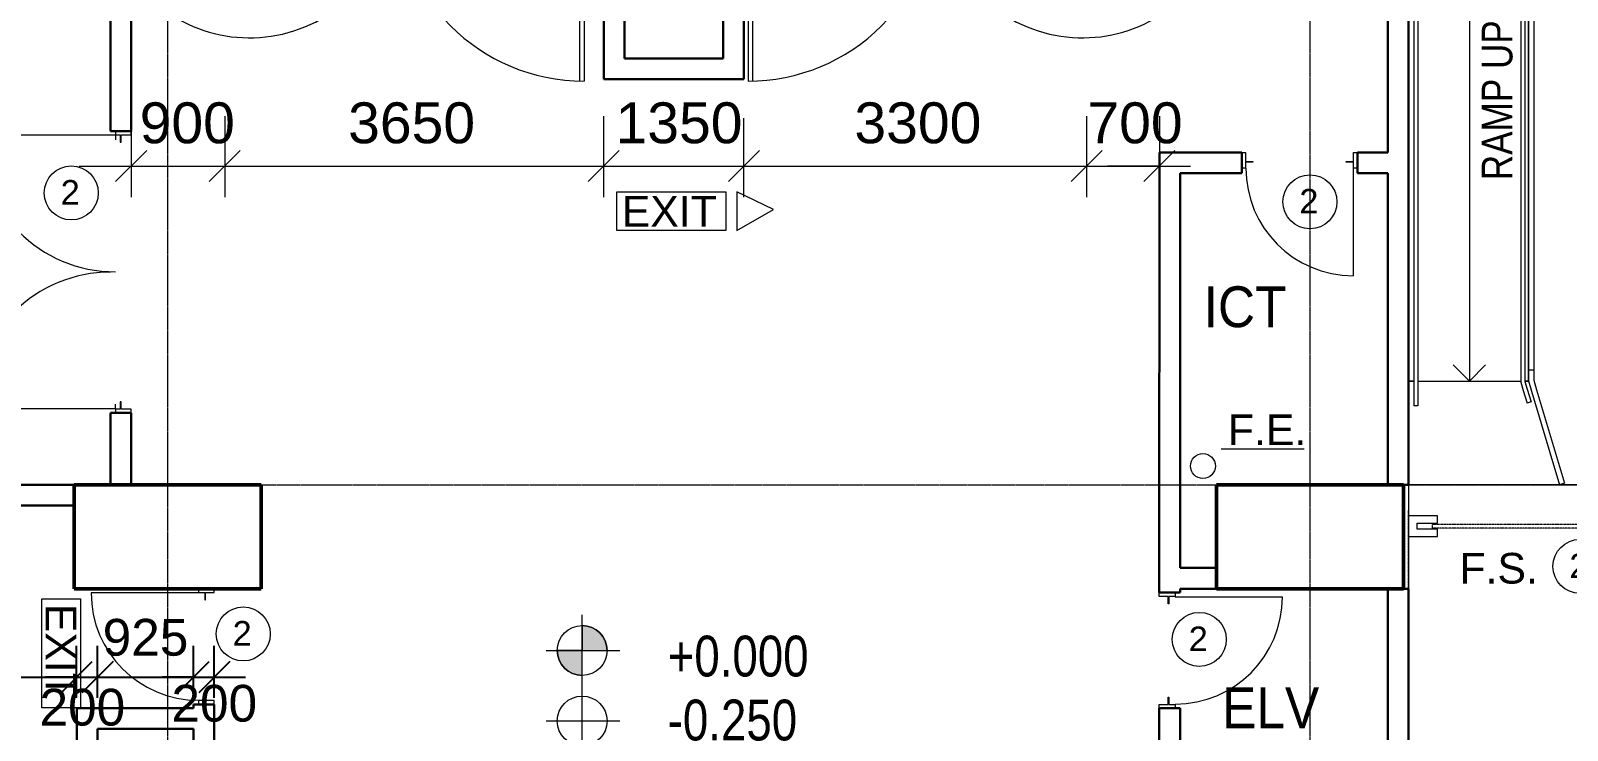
# Model space of a CAD drawing. Header units: millimetres. Extents: x -309924 to 219496, y -330797 to 211873.
# Drawn here: x 68034 to 82829, y 161093 to 167829 of the extents above; entities that cross this region are included whole.
import ezdxf

# ---------------------------------------------------------------- set-up
doc = ezdxf.new("R2010")
doc.units = ezdxf.units.MM
doc.linetypes.add('Grid Line', pattern=[21, 12, -3, 3, -3])
doc.linetypes.add('Overhead', pattern=[1.8, 1.2, -0.6])
for name, color, linetype, lineweight in [('0-1', 7, 'Continuous', 5), ('A-230-M_FLOOR', 192, 'Continuous', 18), ('A-241-M_RAMP', 51, 'Continuous', 5), ('A-340-M_RAILING', 11, 'Continuous', 5), ('A-ANNO-DIMS', 7, 'Continuous', 9), ('A-ANNO-NOTE', 7, 'Continuous', 5), ('A-ANNO-NOTE-1', 7, 'Continuous', 20), ('A-DETL', 102, 'Continuous', 5), ('A-DOOR', 7, 'Continuous', 5), ('A-DOOR-1', 7, 'Continuous', 9), ('A-DOOR-FRAM', 7, 'Continuous', 5), ('A-FLOR', 7, 'Continuous', 18), ('G-ANNO-DIMS', 7, 'Continuous', 5), ('G-ANNO-TEXT', 7, 'Continuous', 5), ('I-WALL', 7, 'Continuous', 9), ('OAP280_C', 210, 'Continuous', 50), ('Q-SPCQ', 7, 'Continuous', 5), ('Q-SPCQ-HDLN', 7, 'Overhead', 5), ('S-COLS-2', 7, 'Continuous', 35), ('S-GRID-1', 7, 'Grid Line', 5)]:
    doc.layers.add(name, color=color, linetype=linetype, lineweight=lineweight)
doc.styles.add('Arial Narrow_1', font='ARIALN.TTF', dxfattribs={"height": 294.984802})
doc.styles.add('Arial_1', font='arial.ttf', dxfattribs={"height": 393.413174})
doc.styles.add('Arial_11', font='arial.ttf', dxfattribs={"height": 354.071856})
doc.styles.add('Arial_2', font='arial.ttf', dxfattribs={"height": 1.475299})
doc.styles.add('Arial_5', font='arial.ttf', dxfattribs={"width": 0.9, "height": 393.413174})
doc.styles.add('Arial_6', font='arial.ttf', dxfattribs={"height": 1.18024})
doc.styles.add('Arial_9', font='arial.ttf', dxfattribs={"width": 0.8, "height": 393.413174})
doc.dimstyles.new('Diagonal_-_2_0mm_Arial', dxfattribs={"dimscale": 304.8, "dimtxt": 500, "dimasz": 0.984252, "dimexe": 0.984252, "dimexo": 0.984252, "dimgap": 0.656168, "dimtad": 1, "dimdec": 0, "dimrnd": 5, "dimzin": 0, "dimdsep": 46, "dimtxsty": 'Arial_11', "dimblk1": 'OBLIQUE', "dimblk2": 'OBLIQUE', "dimsah": 1, "dimcen": 0.09, "dimdle": 0.656168, "dimadec": 0, "dimazin": 0, "dimtfac": 1, "dimtdec": 4, "dimtix": 1, "dimtmove": 0, "dimatfit": 3, "dimfxl": 1, "dimtvp": 1, "dimtolj": 1, "dimtzin": 0, "dimarcsym": 2})

# ---------------------------------------------------------------- blocks, each defined once
blk = doc.blocks.new('ARC_ANN_EXIT - ARC_ANN_EXIT-878429-B2_F PLAN _2 OF 2_')
at = {"layer": 'A-ANNO-NOTE'}
for p, q in [((-2.124, 0), (-2.124, 1.862)), ((-2.124, 1.862), (3.134, 1.862)), ((3.134, 1.862), (3.134, 0)), ((3.134, 0), (-2.124, 0))]:
    blk.add_line(p, q, dxfattribs=at)
at = {"layer": 'A-ANNO-NOTE', "insert": (0.406, 1.662), "char_height": 1.4753, "width": 5.454, "attachment_point": 2, "line_spacing_factor": 0.938532, "style": 'Arial_2'}
blk.add_mtext('EXIT', dxfattribs=at)
blk = doc.blocks.new('ARC_ANN_FE_FIRE-EXTINGUISHER - 3-883776-B2_F PLAN _2 OF 2_')
at = {"layer": 'A-ANNO-NOTE'}
blk.add_circle((-2.685, -0.821), 0.6, dxfattribs=at)
at = {"layer": 'A-ANNO-NOTE-1'}
blk.add_line((-1.804, 0), (2.187, 0), dxfattribs=at)
at = {"layer": 'A-ANNO-NOTE', "insert": (0.406, 1.662), "char_height": 1.4753, "width": 4.5, "attachment_point": 2, "line_spacing_factor": 0.938532, "style": 'Arial_2'}
blk.add_mtext('F.E.', dxfattribs=at)
blk = doc.blocks.new('ARC_ANN_FIRE-RATING_two_ - none-909955-B2_F PLAN _2 OF 2_')
at = {"layer": 'A-ANNO-NOTE'}
blk.add_circle((0, 0), 1.3, dxfattribs=at)
at = {"layer": 'A-ANNO-NOTE', "insert": (-0.05, 0.62), "char_height": 1.18, "width": 1.0944, "attachment_point": 2, "line_spacing_factor": 0.938532, "style": 'Arial_6'}
blk.add_mtext('2', dxfattribs=at)
blk = doc.blocks.new('ARC_ANN_FIRE SHUTTER - 1-5166234-B2_F PLAN _2 OF 2_')
at = {"layer": 'A-ANNO-NOTE', "insert": (0.406, 1.662), "char_height": 1.4753, "width": 4.5, "attachment_point": 2, "line_spacing_factor": 0.938532, "style": 'Arial_2'}
blk.add_mtext('F.S.', dxfattribs=at)
blk = doc.blocks.new('Spot Elevations - Spot Elevation - Target Filled_FFL_SFL-5422820-B2_F PLAN _2 OF 2_')
at = {"layer": 'G-ANNO-DIMS'}
h = blk.add_hatch(color=256, dxfattribs=at)
edge = h.paths.add_edge_path(flags=0)
edge.add_arc((0, 5.494), 1.2, 0, 90, ccw=False)
edge.add_line((1.2, 5.494), (0, 5.494))
edge.add_line((0, 5.494), (0, 6.694))
h = blk.add_hatch(color=256, dxfattribs=at)
edge = h.paths.add_edge_path(flags=0)
edge.add_arc((0, 5.494), 1.2, 180, 270, ccw=False)
edge.add_line((-1.2, 5.494), (0, 5.494))
edge.add_line((0, 5.494), (0, 4.294))
for p, q in [((0, 3.814), (0, 7.211)), ((0, 6.694), (0, 5.494)), ((-1.738, 5.494), (1.804, 5.494)), ((0, 5.494), (-1.2, 5.494)), ((0, 4.294), (0, 5.494)), ((0, 5.494), (1.2, 5.494)), ((0, 0.418), (0, 3.814)), ((-1.738, 2.097), (1.804, 2.097))]:
    blk.add_line(p, q, dxfattribs=at)
for centre in [(0, 5.494), (0, 2.097)]:
    blk.add_circle(centre, 1.2, dxfattribs=at)
for start, end in [(360, 90), (180, 270)]:
    blk.add_arc((0, 5.494), 1.2, start, end, dxfattribs=at)
blk = doc.blocks.new('ARC_ANN_EXIT_DIRECTIONAL_ - DIRECTION_R-5868668-B2_F PLAN _2 OF 2_')
at = {"layer": 'A-ANNO-NOTE'}
for p, q in [((-2.124, 0), (-2.124, 1.862)), ((-2.124, 1.862), (3.134, 1.862)), ((3.134, 1.862), (3.134, 0)), ((5.419, 1.02), (3.652, 1.862)), ((3.652, 1.862), (3.652, 0)), ((3.652, 0), (5.419, 1.02)), ((3.134, 0), (-2.124, 0))]:
    blk.add_line(p, q, dxfattribs=at)
at = {"layer": 'A-ANNO-NOTE', "insert": (0.406, 1.662), "char_height": 1.4753, "width": 5.454, "attachment_point": 2, "line_spacing_factor": 0.938532, "style": 'Arial_2'}
blk.add_mtext('EXIT', dxfattribs=at)
blk = doc.blocks.new('ARC_DOOR_M50_DOUBLE_METAL - 2500x3500mm-37191019-B2_F PLAN _2 OF 2_')
at = {"layer": 'A-DOOR'}
for p, q in [((-1317, 52), (-1317, 1415.5)), ((1317, 52), (1317, 1367.5)), ((-1317, 52), (-1273, 52)), ((1317, 52), (1273, 52))]:
    blk.add_line(p, q, dxfattribs=at)
for centre, start, end in [((-1317, 100), 360, 90), ((1317, 52), 90, 180)]:
    blk.add_arc(centre, 1315.5, start, end, dxfattribs=at)
at = {"layer": 'A-DOOR-FRAM'}
for p, q in [((-1320, 52), (-1357, 52)), ((-1320, 5), (-1320, 52)), ((-1250, 5), (-1320, 5)), ((-1250, -2), (-1250, 5)), ((1320, 5), (1250, 5)), ((1250, 5), (1250, -2)), ((1357, 52), (1320, 52)), ((1320, 52), (1320, 5)), ((-1357, -100), (-1320, -100)), ((-1320, -100), (-1320, -2)), ((-1320, -2), (-1250, -2)), ((1250, -2), (1320, -2)), ((1320, -2), (1320, -100)), ((1320, -100), (1357, -100))]:
    blk.add_line(p, q, dxfattribs=at)
blk = doc.blocks.new('ARC_DOOR_LEAFANDAHALF_METAL_ART LIFT - 3300x4500mm-34444416-B2_F PLAN _2 OF 2_')
at = {"layer": 'A-DOOR'}
for p, q in [((-1610, -98), (-1566, -98)), ((-1610, -98), (-1610, -1915)), ((-1566, -98), (-1566, -1914)), ((1584, -134), (1610, -98)), ((1584, -134), (2723, -946)), ((1610, -98), (2750, -910))]:
    blk.add_line(p, q, dxfattribs=at)
for centre, radius, start, end in [((-1610, -98), 1817, 270, 0), ((1610, -98), 1400, 180, 324.5)]:
    blk.add_arc(centre, radius, start, end, dxfattribs=at)
at = {"layer": 'A-DOOR-1'}
for p, q in [((-1650, 54), (-1613, 54)), ((-1613, 54), (-1613, -44)), ((1613, 54), (1650, 54)), ((1613, -44), (1613, 54)), ((-1613, -98), (-1650, -98)), ((-1613, -44), (-1543, -44)), ((-1613, -51), (-1613, -98)), ((-1543, -51), (-1613, -51)), ((-1543, -44), (-1543, -51)), ((1543, -44), (1613, -44)), ((1543, -51), (1543, -44)), ((1613, -51), (1543, -51)), ((1613, -98), (1613, -51)), ((1650, -98), (1613, -98))]:
    blk.add_line(p, q, dxfattribs=at)
blk = doc.blocks.new('ARC_DOOR_LEAFANDAHALF_METAL_ART LIFT - 3300x4500mm-34444415-B2_F PLAN _2 OF 2_')
at = {"layer": 'A-DOOR'}
for p, q in [((-1610, 98), (-1610, 1915)), ((-1566, 98), (-1566, 1914)), ((1584, 134), (2723, 946)), ((1610, 98), (2750, 910)), ((-1610, 98), (-1566, 98)), ((1584, 134), (1610, 98))]:
    blk.add_line(p, q, dxfattribs=at)
for centre, radius, start, end in [((-1610, 98), 1817, 0, 90), ((1610, 98), 1400, 35.5, 180)]:
    blk.add_arc(centre, radius, start, end, dxfattribs=at)
at = {"layer": 'A-DOOR-1'}
for p, q in [((-1613, 98), (-1850, 98)), ((-1613, 51), (-1613, 98)), ((-1543, 51), (-1613, 51)), ((-1613, -54), (-1613, 44)), ((-1613, 44), (-1543, 44)), ((-1543, 44), (-1543, 51)), ((1613, 51), (1543, 51)), ((1543, 51), (1543, 44)), ((1543, 44), (1613, 44)), ((1850, 98), (1613, 98)), ((1613, 98), (1613, 51)), ((1613, 44), (1613, -54)), ((-1850, -54), (-1613, -54)), ((1613, -54), (1850, -54))]:
    blk.add_line(p, q, dxfattribs=at)
blk = doc.blocks.new('ARC_DOOR_M40_SINGLE_METAL - 900x2100mm-33263902-B2_F PLAN _2 OF 2_')
at = {"layer": 'A-DOOR'}
blk.add_line((517, -52), (517, -1086), dxfattribs=at)
at = {"layer": 'A-DOOR-FRAM'}
for p, q in [((-557, 100), (-520, 100)), ((-520, 100), (-520, 15)), ((-520, 15), (-450, 15)), ((-520, 8), (-520, -52)), ((-450, 8), (-520, 8)), ((-450, 15), (-450, 8)), ((450, 15), (520, 15)), ((450, 8), (450, 15)), ((520, 8), (450, 8)), ((520, 100), (557, 100)), ((520, 15), (520, 100)), ((520, -52), (520, 8)), ((-520, -52), (-557, -52)), ((557, -52), (520, -52))]:
    blk.add_line(p, q, dxfattribs=at)
blk.add_arc((517, -52), 1034, 180, 270, dxfattribs=at)
blk = doc.blocks.new('ARC_DOOR_M40_SINGLE_METAL - 900x2100mm-33263912-B2_F PLAN _2 OF 2_')
at = {"layer": 'A-DOOR'}
blk.add_line((517, 52), (517, 1086), dxfattribs=at)
at = {"layer": 'A-DOOR-FRAM'}
for p, q in [((-520, 52), (-557, 52)), ((-520, -8), (-520, 52)), ((557, 52), (520, 52)), ((520, 52), (520, -8)), ((-557, -100), (-520, -100)), ((-450, -8), (-520, -8)), ((-520, -100), (-520, -15)), ((-520, -15), (-450, -15)), ((-450, -15), (-450, -8)), ((520, -8), (450, -8)), ((450, -8), (450, -15)), ((450, -15), (520, -15)), ((520, -15), (520, -100)), ((520, -100), (557, -100))]:
    blk.add_line(p, q, dxfattribs=at)
blk.add_arc((517, 52), 1034, 90, 180, dxfattribs=at)
blk = doc.blocks.new('Dims-B2-FPLAN_2OF2__dwg__Oblique-5772969-B2_F PLAN _2 OF 2_')
at = {"layer": 'A-ANNO-DIMS'}
blk.add_line((-0.5, -0.5), (0.5, 0.5), dxfattribs=at)
blk = doc.blocks.new('_Oblique')
at = {"color": 0, "linetype": 'ByBlock', "lineweight": -2}
blk.add_line((-0.5, -0.5), (0.5, 0.5), dxfattribs=at)
blk = doc.blocks.new('*D188')
at = {"layer": 'A-ANNO-DIMS', "color": 0, "lineweight": -2, "transparency": 16777216}
for p, q in [((55751, 161405), (55751, 161905)), ((68476, 161405), (68476, 161905)), ((55551, 161605), (68676, 161605))]:
    blk.add_line(p, q, dxfattribs=at)
at = {"layer": 'Defpoints', "color": 0, "transparency": 16777216}
for p in [(68476, 161605), (55751, 161105), (68476, 161105)]:
    blk.add_point(p, dxfattribs=at)
at = {"layer": 'A-ANNO-DIMS', "color": 0, "lineweight": -2, "transparency": 16777216, "xscale": 299.9999999999999, "yscale": 299.9999999999999, "zscale": 299.9999999999999, "rotation": 180}
blk.add_blockref('_Oblique', (55751, 161605), dxfattribs=at)
at = {"layer": 'A-ANNO-DIMS', "color": 0, "lineweight": -2, "transparency": 16777216, "xscale": 299.9999999999999, "yscale": 299.9999999999999, "zscale": 299.9999999999999}
blk.add_blockref('_Oblique', (68476, 161605), dxfattribs=at)
at = {"layer": 'A-ANNO-DIMS', "color": 0, "transparency": 16777216, "insert": (62114, 161986), "char_height": 354.1, "attachment_point": 5, "style": 'Arial_11'}
blk.add_mtext('\\A1;12725', dxfattribs=at)
blk = doc.blocks.new('*D179')
at = {"layer": 'A-ANNO-DIMS', "color": 0, "lineweight": -2, "transparency": 16777216}
for p, q in [((68476, 161405), (68476, 161905)), ((68676, 161405), (68676, 161905)), ((68476, 161605), (68176, 161605)), ((68476, 161605), (68676, 161605)), ((68676, 161605), (68976, 161605))]:
    blk.add_line(p, q, dxfattribs=at)
at = {"layer": 'Defpoints', "color": 0, "transparency": 16777216}
for p in [(68676, 161605), (68476, 161105), (68676, 161105)]:
    blk.add_point(p, dxfattribs=at)
at = {"layer": 'A-ANNO-DIMS', "color": 0, "lineweight": -2, "transparency": 16777216, "xscale": 299.9999999999999, "yscale": 299.9999999999999, "zscale": 299.9999999999999}
blk.add_blockref('_Oblique', (68476, 161605), dxfattribs=at)
at = {"layer": 'A-ANNO-DIMS', "color": 0, "lineweight": -2, "transparency": 16777216, "xscale": 299.9999999999999, "yscale": 299.9999999999999, "zscale": 299.9999999999999, "rotation": 180}
blk.add_blockref('_Oblique', (68676, 161605), dxfattribs=at)
at = {"layer": 'A-ANNO-DIMS', "color": 0, "transparency": 16777216, "insert": (68531, 161313), "char_height": 354.1, "attachment_point": 5, "style": 'Arial_11'}
blk.add_mtext('\\A1;200', dxfattribs=at)
blk = doc.blocks.new('*D180')
at = {"layer": 'A-ANNO-DIMS', "color": 0, "lineweight": -2, "transparency": 16777216}
for p, q in [((68676, 161405), (68676, 161905)), ((69601, 161405), (69601, 161905)), ((68476, 161605), (69801, 161605))]:
    blk.add_line(p, q, dxfattribs=at)
at = {"layer": 'Defpoints', "color": 0, "transparency": 16777216}
for p in [(69601, 161605), (68676, 161105), (69601, 161105)]:
    blk.add_point(p, dxfattribs=at)
at = {"layer": 'A-ANNO-DIMS', "color": 0, "lineweight": -2, "transparency": 16777216, "xscale": 299.9999999999999, "yscale": 299.9999999999999, "zscale": 299.9999999999999, "rotation": 180}
blk.add_blockref('_Oblique', (68676, 161605), dxfattribs=at)
at = {"layer": 'A-ANNO-DIMS', "color": 0, "lineweight": -2, "transparency": 16777216, "xscale": 299.9999999999999, "yscale": 299.9999999999999, "zscale": 299.9999999999999}
blk.add_blockref('_Oblique', (69601, 161605), dxfattribs=at)
at = {"layer": 'A-ANNO-DIMS', "color": 0, "transparency": 16777216, "insert": (69139, 161986), "char_height": 354.1, "attachment_point": 5, "style": 'Arial_11'}
blk.add_mtext('\\A1;925', dxfattribs=at)
blk = doc.blocks.new('*D181')
at = {"layer": 'A-ANNO-DIMS', "color": 0, "lineweight": -2, "transparency": 16777216}
for p, q in [((69601, 161405), (69601, 161905)), ((69801, 161405), (69801, 161905)), ((69601, 161605), (69301, 161605)), ((69601, 161605), (69801, 161605)), ((69801, 161605), (70101, 161605))]:
    blk.add_line(p, q, dxfattribs=at)
at = {"layer": 'Defpoints', "color": 0, "transparency": 16777216}
for p in [(69801, 161605), (69601, 161105), (69801, 161105)]:
    blk.add_point(p, dxfattribs=at)
at = {"layer": 'A-ANNO-DIMS', "color": 0, "lineweight": -2, "transparency": 16777216, "xscale": 299.9999999999999, "yscale": 299.9999999999999, "zscale": 299.9999999999999}
blk.add_blockref('_Oblique', (69601, 161605), dxfattribs=at)
at = {"layer": 'A-ANNO-DIMS', "color": 0, "lineweight": -2, "transparency": 16777216, "xscale": 299.9999999999999, "yscale": 299.9999999999999, "zscale": 299.9999999999999, "rotation": 180}
blk.add_blockref('_Oblique', (69801, 161605), dxfattribs=at)
at = {"layer": 'A-ANNO-DIMS', "color": 0, "transparency": 16777216, "insert": (69801, 161351), "char_height": 354.1, "attachment_point": 5, "style": 'Arial_11'}
blk.add_mtext('\\A1;200', dxfattribs=at)
blk = doc.blocks.new('Top Rail Type - Top Rail_Internal_-44542010-0281')
at = {"layer": 'A-340-M_RAILING'}
for p, q in [((81390, 174356), (81350, 174356)), ((81350, 174356), (81350, 174056)), ((81390, 174356), (81390, 174056)), ((81350, 174056), (81350, 164456)), ((81390, 174056), (81390, 164456)), ((81350, 164456), (81350, 164216)), ((81390, 164456), (81390, 164216)), ((81390, 164216), (81350, 164216))]:
    blk.add_line(p, q, dxfattribs=at)
blk = doc.blocks.new('Top Rail Type - Top Rail_Internal_-44542021-0281')
at = {"layer": 'A-340-M_RAILING'}
for p, q in [((82505, 174356), (82455, 174356)), ((82455, 174356), (82455, 174056)), ((82505, 174356), (82505, 174056)), ((82455, 174056), (82455, 164561)), ((82505, 174056), (82505, 164561)), ((82505, 164561), (82455, 164561)), ((82455, 164561), (82455, 164457)), ((82505, 164561), (82505, 164464)), ((82455, 164457), (82485, 164358)), ((82505, 164464), (82533, 164372)), ((82485, 164358), (82755, 163458)), ((82533, 164372), (82803, 163472)), ((82803, 163472), (82755, 163458))]:
    blk.add_line(p, q, dxfattribs=at)
blk = doc.blocks.new('Top Rail Type - Top Rail_Internal_-44647011-0281')
at = {"layer": 'A-340-M_RAILING'}
for p, q in [((82420, 174356), (82380, 174356)), ((82380, 174356), (82380, 174056)), ((82420, 174356), (82420, 174056)), ((82380, 174056), (82380, 164456)), ((82420, 174056), (82420, 164456)), ((82380, 164456), (82380, 164446)), ((82380, 164446), (82405, 164366)), ((82420, 164456), (82420, 164452)), ((82420, 164452), (82443, 164378)), ((82405, 164366), (82442, 164244)), ((82480, 164256), (82442, 164244)), ((82443, 164378), (82480, 164256))]:
    blk.add_line(p, q, dxfattribs=at)

msp = doc.modelspace()

# ---------------------------------------------------------------- linework, layer by layer
at = {"layer": 'A-230-M_FLOOR'}
for p, q in [((81351.4, 164455.6), (81301.4, 164455.6)), ((82451.4, 164455.6), (82421.4, 164455.6))]:
    msp.add_line(p, q, dxfattribs=at)
at = {"layer": 'A-241-M_RAMP'}
for p, q in [((82451.4, 174055.6), (82451.4, 164455.6)), ((81301.4, 164455.6), (81351.4, 164455.6)), ((81391.4, 164455.6), (82381.4, 164455.6)), ((82421.4, 164455.6), (82451.4, 164455.6))]:
    msp.add_line(p, q, dxfattribs=at)
at = {"layer": 'A-ANNO-DIMS'}
for p, q in [((69001.3, 167006.8), (69001.3, 166225.9)), ((78901.3, 167006.8), (78901.3, 166225.9)), ((68501.3, 166525.9), (79201.3, 166525.9))]:
    msp.add_line(p, q, dxfattribs=at)
at = {"layer": 'A-ANNO-DIMS', "flags": 128}
for points in [[(69901.3, 167006.8), (69901.3, 166225.9)], [(73551.3, 166225.9), (73551.3, 167006.8)], [(74901.3, 166225.9), (74901.3, 166987.8)], [(78201.4, 167006.8), (78201.4, 166225.9)], [(78901.3, 166525.9), (78401.3, 166525.9)]]:
    msp.add_lwpolyline(points, dxfattribs=at)
at = {"layer": 'A-DETL'}
for p, q in [((81887.5, 174055.6), (81887.5, 164455.6)), ((81887.5, 164455.6), (81731.9, 164611.1)), ((81887.5, 164455.6), (82043, 164611.1))]:
    msp.add_line(p, q, dxfattribs=at)
at = {"layer": 'A-FLOR'}
for p, q in [((81301.2, 163455.7), (81301.2, 162455.7)), ((84801.4, 163456), (81312.5, 163456))]:
    msp.add_line(p, q, dxfattribs=at)
at = {"layer": 'I-WALL', "lineweight": 30}
for p, q in [((81301.2, 163455.7), (81301.3, 173921.7)), ((68801.3, 170855.8), (68801.3, 166862.8)), ((73551.3, 170855.8), (73551.3, 167360.9)), ((73751.3, 167560.9), (73751.3, 170855.8)), ((74701.3, 170855.8), (74701.3, 167560.9)), ((74901.3, 167360.9), (74901.3, 170855.8)), ((69001.3, 166862.8), (69001.3, 168410.1)), ((81101.3, 168455.7), (81101.3, 166655.7)), ((74701.3, 167560.9), (73751.3, 167560.9)), ((73551.3, 167360.9), (74901.3, 167360.9)), ((68801.3, 166862.8), (69001.3, 166862.8)), ((78901.3, 166655.8), (78901.2, 162418.8)), ((79694.3, 166655.8), (78901.3, 166655.8)), ((79694.2, 166455.8), (79694.3, 166655.8)), ((80808.3, 166655.7), (80808.2, 166455.7)), ((81101.3, 166655.7), (80808.3, 166655.7)), ((79101.2, 162655.8), (79101.2, 166455.8)), ((79101.2, 166455.8), (79694.2, 166455.8)), ((80808.2, 166455.7), (81101.2, 166455.7)), ((81101.2, 166455.7), (81101.2, 163455.7)), ((69001.2, 164148.8), (68801.2, 164148.8)), ((68801.2, 164148.8), (68801.2, 163455.8)), ((69001.2, 163455.8), (69001.2, 164148.8)), ((68456, 163455.8), (59251.2, 163455.9)), ((68456, 163255.8), (68456, 163455.8)), ((68801.2, 163455.8), (69001.2, 163455.8)), ((81101.2, 163455.7), (81301.2, 163455.7)), ((59251.2, 163255.9), (68456, 163255.8)), ((79451.2, 162655.8), (79101.2, 162655.8)), ((79451.2, 162455.8), (79451.2, 162655.8)), ((78901.2, 162418.8), (79101.2, 162418.8)), ((79101.2, 162418.8), (79101.2, 162455.8)), ((79101.2, 162455.8), (79451.2, 162455.8)), ((81301.2, 162455.7), (81101.2, 162455.7)), ((81101.2, 162455.7), (81101.2, 160180.7)), ((81301.2, 160180.7), (81301.2, 162455.7)), ((69601.2, 161305.8), (68476.4, 161305.8)), ((68476.4, 161305.8), (68476.4, 159705.8)), ((69801.2, 161341.8), (69601.2, 161341.8)), ((69601.2, 161341.8), (69601.2, 161305.8)), ((69801.2, 160805.8), (69801.2, 161341.8)), ((79101.2, 161304.8), (78901.2, 161304.8)), ((78901.2, 161304.8), (78901.2, 159978.8)), ((79101.2, 160180.8), (79101.2, 161304.8)), ((68676.4, 161105.8), (69601.2, 161105.8)), ((68676.4, 159905.8), (68676.4, 161105.8)), ((69601.2, 161105.8), (69601.2, 160805.8))]:
    msp.add_line(p, q, dxfattribs=at)
at = {"layer": 'OAP280_C'}
for p, q in [((70251.3, 163455.9), (68451.3, 163455.9)), ((68451.3, 163455.9), (68451.3, 162455.9)), ((70251.3, 162455.9), (70251.3, 163455.9)), ((81251.3, 163455.9), (79451.3, 163455.9)), ((79451.3, 162455.9), (79451.3, 163455.9)), ((81251.3, 163455.9), (81251.3, 162455.9)), ((68451.3, 162455.9), (70251.3, 162455.9)), ((81251.3, 162455.9), (79451.3, 162455.9))]:
    msp.add_line(p, q, dxfattribs=at)
at = {"layer": 'Q-SPCQ'}
for p, q in [((81581.3, 163158.5), (81301.3, 163158.5)), ((81383.3, 163086.5), (81581.3, 163086.5)), ((81383.3, 163030.5), (81383.3, 163086.5)), ((81581.3, 163086.5), (81581.3, 163158.5)), ((81301.3, 162958.5), (81581.3, 162958.5)), ((81581.3, 163030.5), (81383.3, 163030.5)), ((81581.3, 162958.5), (81581.3, 163030.5))]:
    msp.add_line(p, q, dxfattribs=at)
at = {"layer": 'Q-SPCQ-HDLN'}
for p, q in [((81301.3, 162008.5), (81301.3, 163208.5)), ((81531.3, 163038.5), (81531.3, 163078.5)), ((81531.3, 163078.5), (90235.1, 163078.5)), ((90235.1, 163038.5), (81531.3, 163038.5))]:
    msp.add_line(p, q, dxfattribs=at)
at = {"layer": 'S-COLS-2'}
for p, q in [((70251.2, 163455.8), (68451.2, 163455.8)), ((68451.2, 163455.8), (68451.2, 162455.8)), ((70251.2, 162455.8), (70251.2, 163455.8)), ((81251.2, 163455.7), (79451.2, 163455.8)), ((79451.2, 163455.8), (79451.2, 162455.8)), ((81251.2, 162455.7), (81251.2, 163455.7)), ((68451.2, 162455.8), (70251.2, 162455.8)), ((79451.2, 162455.8), (81251.2, 162455.7))]:
    msp.add_line(p, q, dxfattribs=at)
at = {"layer": 'S-GRID-1'}
for p, q in [((69351.5, 210672.6), (69351.1, 140117.7)), ((80351.5, 210672.6), (80351.1, 140117.7)), ((-10508.1, 163456.2), (128177.4, 163455.5))]:
    msp.add_line(p, q, dxfattribs=at)

# ---------------------------------------------------------------- block references
at = {"xscale": 300, "yscale": 300, "zscale": 300}
for p in [(69001.3, 166525.9), (73551.3, 166525.9), (78201.4, 166525.9), (78901.3, 166525.9)]:
    msp.add_blockref('Dims-B2-FPLAN_2OF2__dwg__Oblique-5772969-B2_F PLAN _2 OF 2_', p, dxfattribs=at)
at = {"xscale": 300, "yscale": 300, "zscale": 300, "rotation": 180}
for p in [(69901.3, 166525.9), (74901.3, 166525.9), (78901.3, 166525.9)]:
    msp.add_blockref('Dims-B2-FPLAN_2OF2__dwg__Oblique-5772969-B2_F PLAN _2 OF 2_', p, dxfattribs=at)
at = {"layer": '0-1'}
for name, p, rotation in [('ARC_DOOR_LEAFANDAHALF_METAL_ART LIFT - 3300x4500mm-34444415-B2_F PLAN _2 OF 2_', (71751.3, 169258.3), 179.9997000009), ('ARC_DOOR_LEAFANDAHALF_METAL_ART LIFT - 3300x4500mm-34444416-B2_F PLAN _2 OF 2_', (76551.3, 169258.3), 359.9997000009001), ('ARC_DOOR_M50_DOUBLE_METAL - 2500x3500mm-37191019-B2_F PLAN _2 OF 2_', (68901.2, 165505.8), 89.9996999999998), ('ARC_DOOR_M40_SINGLE_METAL - 900x2100mm-33263902-B2_F PLAN _2 OF 2_', (80251.3, 166555.8), 359.9997000009001), ('ARC_DOOR_M40_SINGLE_METAL - 900x2100mm-33263912-B2_F PLAN _2 OF 2_', (69701.2, 161898.8), 89.99969999999986), ('ARC_DOOR_M40_SINGLE_METAL - 900x2100mm-33263902-B2_F PLAN _2 OF 2_', (79001.2, 161861.8), 89.99969999999955)]:
    msp.add_blockref(name, p, dxfattribs=dict(at, rotation=rotation))
at = {"layer": 'A-340-M_RAILING'}
for name in ['Top Rail Type - Top Rail_Internal_-44542010-0281', 'Top Rail Type - Top Rail_Internal_-44647011-0281', 'Top Rail Type - Top Rail_Internal_-44542021-0281']:
    msp.add_blockref(name, (1, -0.6), dxfattribs=at)
at = {"layer": 'A-ANNO-NOTE', "xscale": 200, "yscale": 200, "zscale": 200}
for name, p in [('ARC_ANN_FIRE-RATING_two_ - none-909955-B2_F PLAN _2 OF 2_', (68424.1, 166266.8)), ('ARC_ANN_FIRE-RATING_two_ - none-909955-B2_F PLAN _2 OF 2_', (80351.2, 166181.2)), ('ARC_ANN_EXIT_DIRECTIONAL_ - DIRECTION_R-5868668-B2_F PLAN _2 OF 2_', (74101.3, 165904.9)), ('ARC_ANN_FE_FIRE-EXTINGUISHER - 3-883776-B2_F PLAN _2 OF 2_', (79858.2, 163801.6)), ('ARC_ANN_FIRE-RATING_two_ - none-909955-B2_F PLAN _2 OF 2_', (82951.5, 162670.7)), ('ARC_ANN_FIRE SHUTTER - 1-5166234-B2_F PLAN _2 OF 2_', (82087.4, 162468.4)), ('ARC_ANN_FIRE-RATING_two_ - none-909955-B2_F PLAN _2 OF 2_', (70079.9, 162021)), ('ARC_ANN_FIRE-RATING_two_ - none-909955-B2_F PLAN _2 OF 2_', (79286.2, 161967.7))]:
    msp.add_blockref(name, p, dxfattribs=at)
at = {"layer": 'A-ANNO-NOTE', "xscale": 200, "yscale": 200, "zscale": 200, "rotation": 270}
msp.add_blockref('ARC_ANN_EXIT - ARC_ANN_EXIT-878429-B2_F PLAN _2 OF 2_', (68140.7, 161934.7), dxfattribs=at)
at = {"layer": 'G-ANNO-DIMS', "xscale": 199.9999999999998, "yscale": 199.9999999999998, "zscale": 199.9999999999998}
msp.add_blockref('Spot Elevations - Spot Elevation - Target Filled_FFL_SFL-5422820-B2_F PLAN _2 OF 2_', (73344, 160763.1), dxfattribs=at)

# ---------------------------------------------------------------- texts
at = {"layer": 'A-ANNO-DIMS', "char_height": 393.41, "attachment_point": 2, "line_spacing_factor": 0.938532, "style": 'Arial_1'}
for s, insert, width in [('900', (69541.2, 167138.6), 1094.4), ('3650', (71701.3, 167138.6), 1459.2), ('1350', (74276.3, 167138.8), 1094.4), ('3300', (76576.3, 167138.6), 1459.2), ('700', (78667.2, 167138.6), 1094.4)]:
    msp.add_mtext(s, dxfattribs=dict(at, insert=insert, width=width))
at = {"layer": 'G-ANNO-DIMS', "insert": (74167.1, 162004.2), "char_height": 393.41, "width": 1598.4, "attachment_point": 1, "line_spacing_factor": 0.938532, "style": 'Arial_9'}
msp.add_mtext('+0.000\\P-0.250', dxfattribs=at)
at = {"layer": 'G-ANNO-TEXT', "insert": (82006.2, 166389.9), "char_height": 294.985, "width": 2736, "attachment_point": 1, "rotation": 90, "line_spacing_factor": 0.968573, "style": 'Arial Narrow_1'}
msp.add_mtext('RAMP UP 1:12', dxfattribs=at)
at = {"layer": 'G-ANNO-TEXT', "char_height": 393.41, "attachment_point": 1, "line_spacing_factor": 0.938532, "style": 'Arial_5'}
for s, insert, width in [('ICT', (79328.3, 165367.6), 1819.2), ('ELV', (79506, 161505.7), 1104)]:
    msp.add_mtext(s, dxfattribs=dict(at, insert=insert, width=width))

# ---------------------------------------------------------------- dimensions: what is measured, and where the dimension line sits
at = {"layer": 'A-ANNO-DIMS'}
dim = msp.add_linear_dim(base=(68476.4, 161605.4), p1=(55751.2, 161105.4), p2=(68476.4, 161105.4), dimstyle='Diagonal_-_2_0mm_Arial', override={"dimpost": '<>', "dimtmove": 1, "dimarcsym": 2}, dxfattribs=at)
dim.commit()
dim.dimension.update_dxf_attribs({"geometry": '*D188', "text_midpoint": (62113.8, 161986.2)})
for base, p1, p2, picture, middle in [((69601.2, 161605.4), (68676.4, 161105.4), (69601.2, 161105.4), '*D180', (69138.8, 161605.4)), ((68676.4, 161605.4), (68476.4, 161105.4), (68676.4, 161105.4), '*D179', (68531.1, 160932.2)), ((69801.2, 161605.4), (69601.2, 161105.4), (69801.2, 161105.4), '*D181', (69801.2, 160969.8))]:
    dim = msp.add_linear_dim(base=base, p1=p1, p2=p2, dimstyle='Diagonal_-_2_0mm_Arial', override={"dimpost": '<>', "dimtmove": 1}, dxfattribs=at)
    dim.commit()
    dim.dimension.update_dxf_attribs({"geometry": picture, "text_midpoint": middle, "dimtype": 160})

doc.saveas('drawing.dxf')
